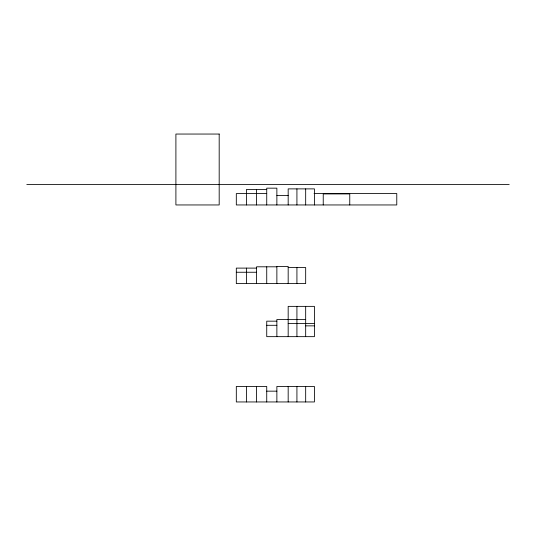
<?xml version="1.0" encoding="UTF-8"?>
<svg xmlns="http://www.w3.org/2000/svg" width="536" height="536" viewBox="0 0 536 536"><rect width="100%" height="100%" fill="white"/><g stroke="black" fill="none" stroke-linecap="round" stroke-linejoin="round"><path stroke-width="0.8" d="M26.8 184.418L509.2 184.418M266.734 189.463L246.453 189.463L246.453 204.953M314.069 193.53L396.774 193.53L396.774 204.953L236.316 204.953L236.316 193.596L266.734 193.596M276.871 195.426L288.174 195.426M276.871 266.807L256.597 266.807L256.597 283.604M288.174 267.538L305.674 267.538L305.674 283.604L236.316 283.604L236.316 268.107L256.597 268.107M236.316 272.248L256.597 272.248M305.674 319.496L276.871 319.496L276.871 336.655M276.871 321.165L266.734 321.165L266.734 336.655L314.424 336.655L314.424 306.364L288.174 306.364L288.174 336.655M288.174 323.53L314.424 323.53M266.734 325.298L276.871 325.298M305.674 325.861L314.424 325.861M266.734 391.159L276.871 391.159M349.76 204.953L349.76 193.925L323.235 193.925L323.235 204.953M314.424 204.953L314.424 188.886L288.174 188.886L288.174 204.953M305.674 188.886L305.674 204.953M305.674 306.364L305.674 336.655M305.674 386.463L305.674 401.953M296.924 188.886L296.924 204.953M296.924 267.538L296.924 283.604M296.924 306.364L296.924 336.655M296.924 386.463L296.924 401.953M288.174 283.604L288.174 266.439L276.871 266.439L276.871 283.604M288.174 386.463L288.174 401.953M276.871 204.953L276.871 188.163L266.734 188.163L266.734 204.953M276.871 401.953L276.871 386.463L314.424 386.463L314.424 401.953L236.316 401.953L236.316 386.463L266.734 386.463L266.734 401.953M266.734 266.807L266.734 283.604M256.597 189.463L256.597 204.953M256.597 386.463L256.597 401.953M246.453 268.107L246.453 283.604M246.453 386.463L246.453 401.953M219.184 134.047L175.902 134.047L175.902 204.953L219.184 204.953L219.184 134.047"/></g></svg>
